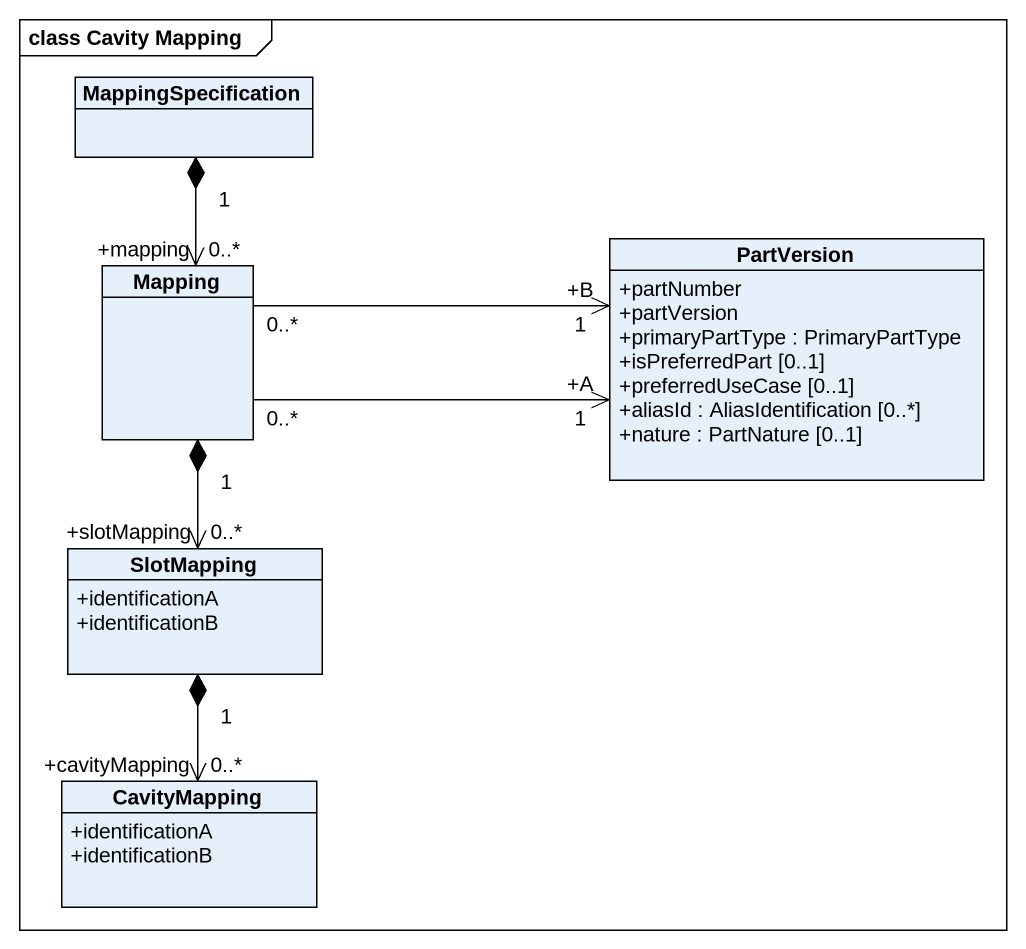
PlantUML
@startuml
mainframe class Cavity Mapping
hide circle
hide empty members
skinparam classAttributeIconSize 0
class MappingSpecification
class PartVersion {
  +partNumber
  +partVersion
  +primaryPartType : PrimaryPartType
  +isPreferredPart [0..1]
  +preferredUseCase [0..1]
  +aliasId : AliasIdentification [0..*]
  +nature : PartNature [0..1]
}
class Mapping
class SlotMapping {
  +identificationA
  +identificationB
}
class CavityMapping {
  +identificationA
  +identificationB
}
Mapping "+mapping\n0..*" <-up-* "1" MappingSpecification
Mapping "0..*" -right-> "+A\n1" PartVersion
Mapping "0..*" -right-> "+B\n1" PartVersion
SlotMapping "+slotMapping\n0..*" <-up-* "1" Mapping
CavityMapping "+cavityMapping\n0..*" <-up-* "1" SlotMapping
@enduml
